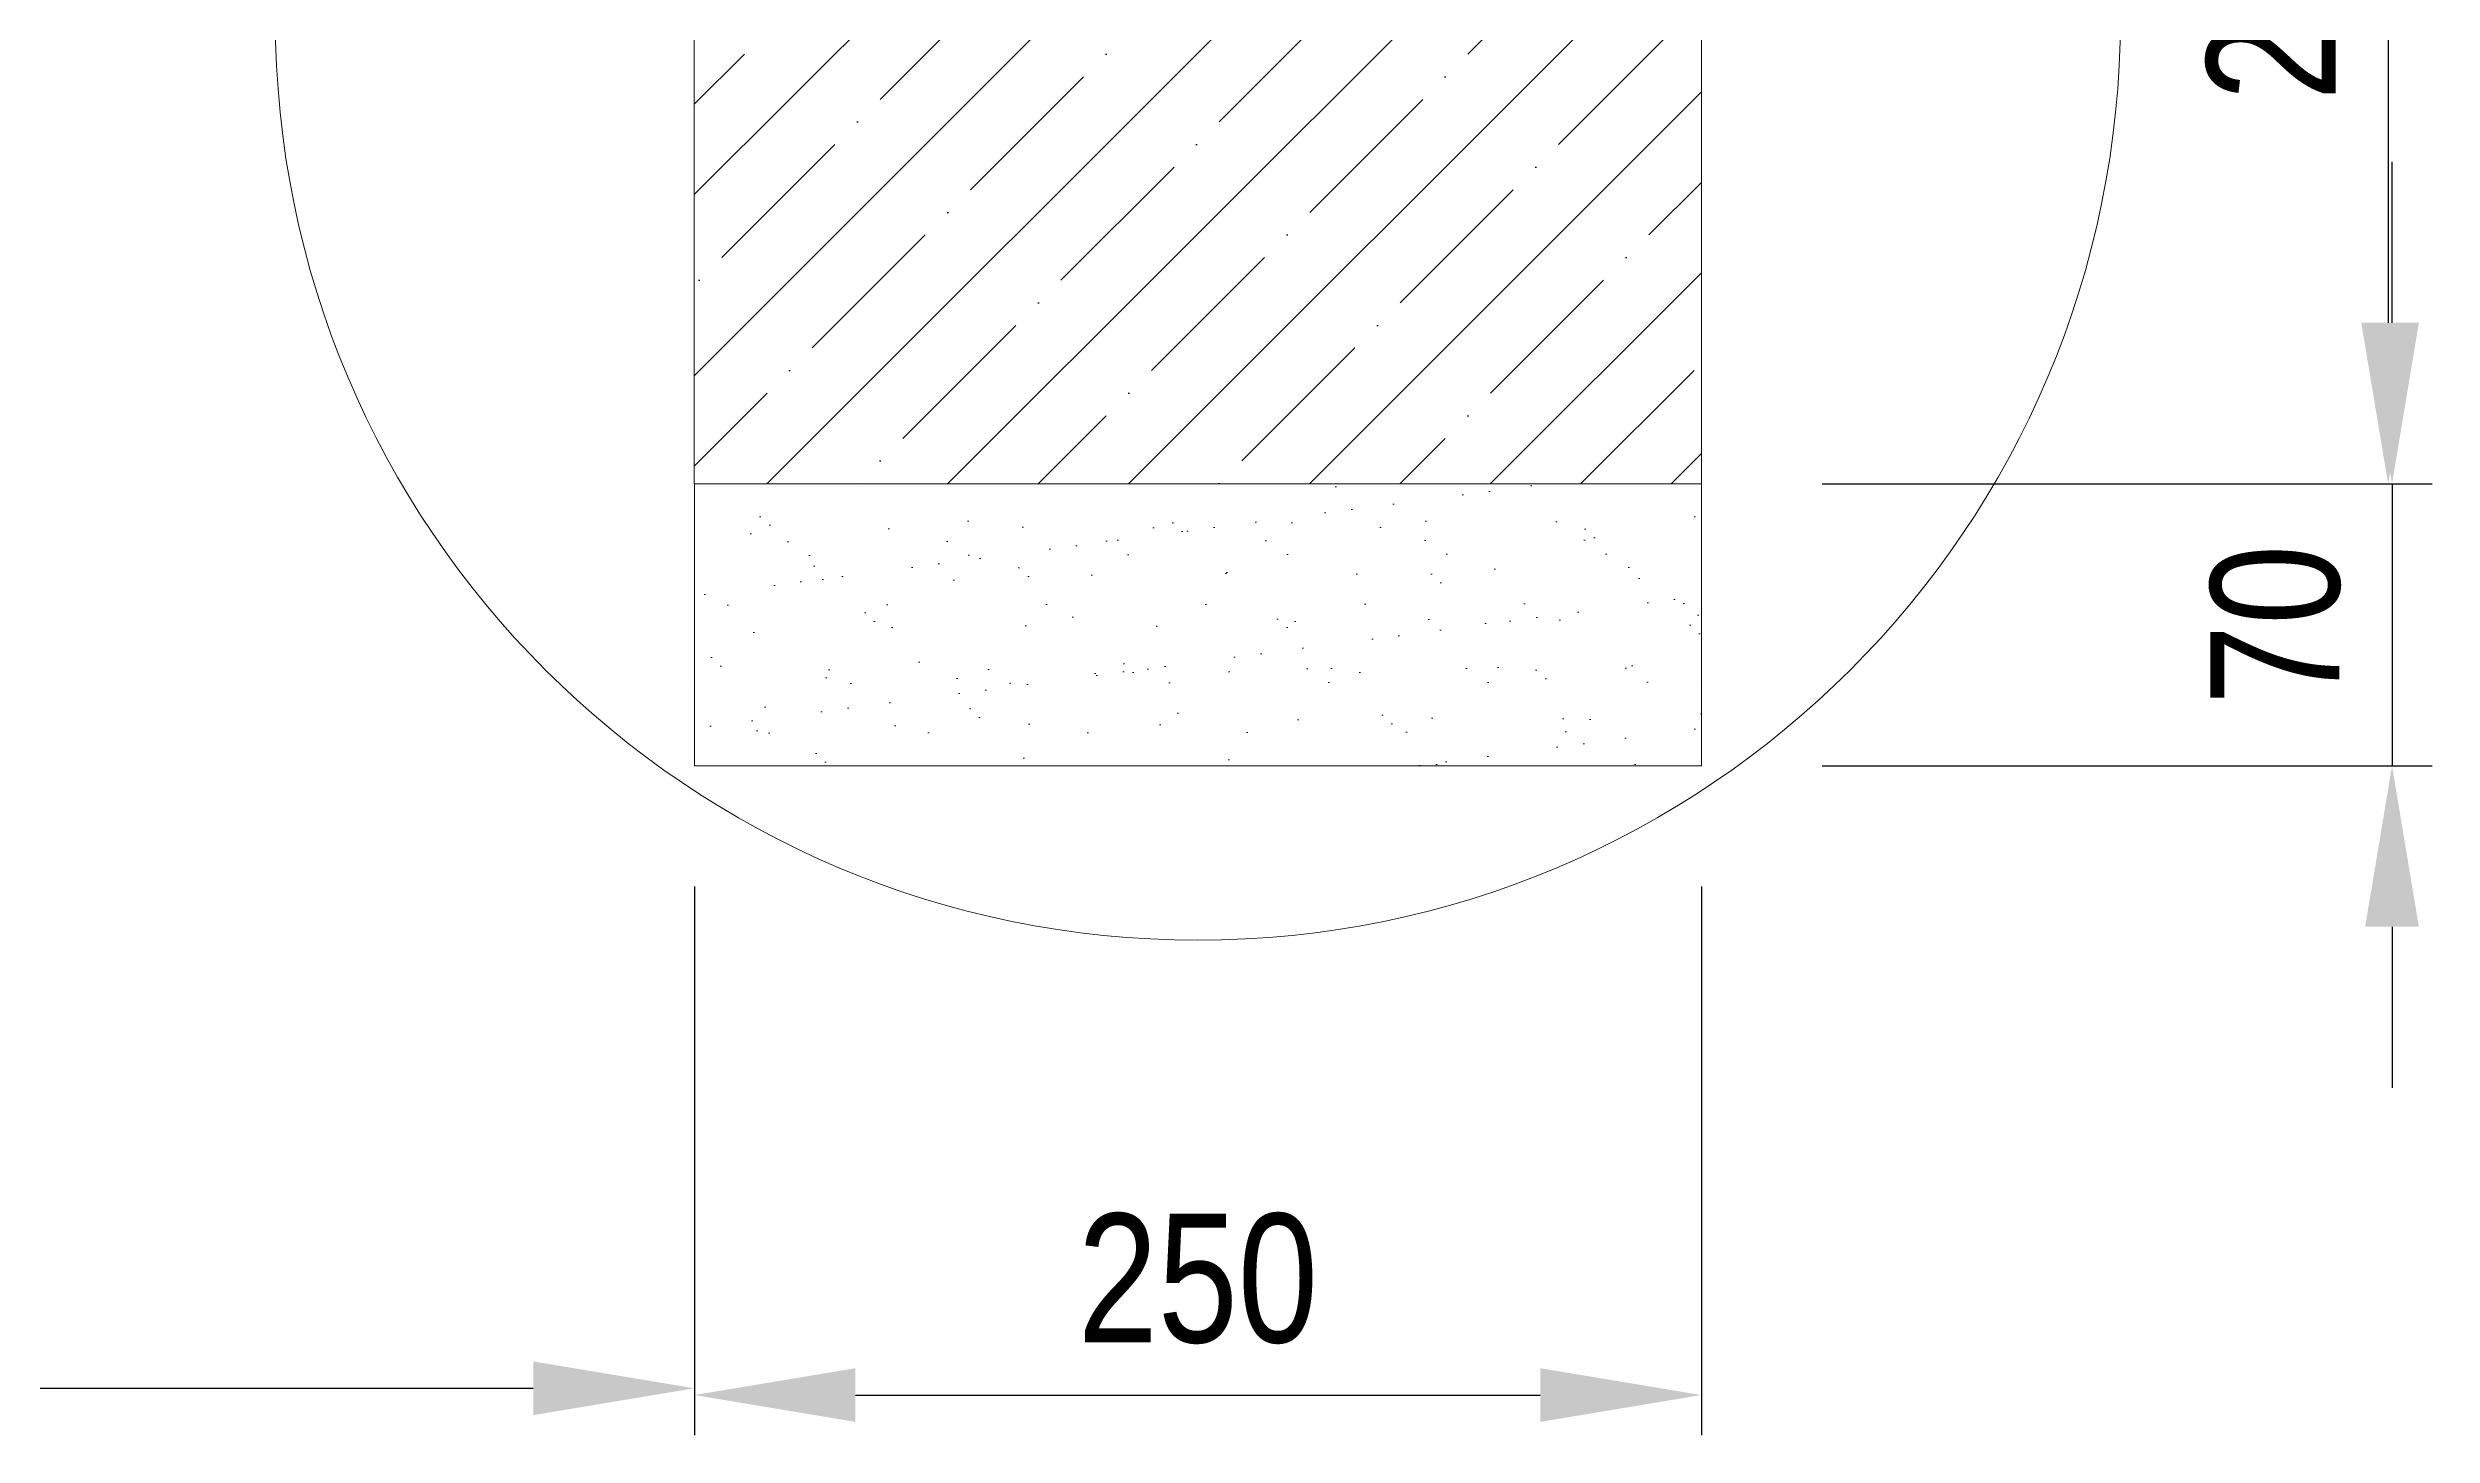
# Model space of a CAD drawing. Header units: millimetres. Extents: x 22162 to 28102, y 3160 to 7360.
# Drawn here: x 25254 to 25846, y 5148 to 5493 of the extents above; entities that cross this region are included whole.
import ezdxf

# ---------------------------------------------------------------- set-up
doc = ezdxf.new("R2010")
doc.units = ezdxf.units.MM
doc.header["$LTSCALE"] = 0.3
doc.layers.add('POSTAVY ATD', color=8, linetype='Continuous')
doc.layers.add('SRAFY', color=251, linetype='Continuous', lineweight=13)
doc.styles.add('SEACAD_Arial', font='arial.ttf', dxfattribs={"width": 0.8})
doc.dimstyles.new('ISO-25', dxfattribs={"dimtxt": 1.6, "dimasz": 2, "dimexe": 0.5, "dimexo": 1.5, "dimtad": 1, "dimdec": 0, "dimtxsty": 'SEACAD_Arial', "dimcen": 2, "dimadec": 0, "dimazin": 0, "dimtfac": 1, "dimtdec": 0, "dimtmove": 0, "dimatfit": 3, "dimfxl": 1, "dimarcsym": 0})

# ---------------------------------------------------------------- blocks, each defined once
blk = doc.blocks.new('*D141')
at = {"color": 0, "lineweight": -2, "transparency": 16777216}
for p, q in [((25694.64, 5634.4), (25845.11, 5634.4)), ((25835.11, 5594.4), (25835.11, 5424.41)), ((25694.62, 5384.41), (25845.11, 5384.41))]:
    blk.add_line(p, q, dxfattribs=at)
at = {"color": 0, "transparency": 16777216}
for points in [[(25828.44, 5594.4), (25841.78, 5594.4), (25835.11, 5634.4)], [(25828.44, 5424.41), (25841.78, 5424.41), (25835.11, 5384.41)]]:
    blk.add_solid(points, dxfattribs=at)
at = {"layer": 'Defpoints', "color": 0, "transparency": 16777216}
for p in [(25664.64, 5634.4), (25664.62, 5384.41), (25835.11, 5384.41)]:
    blk.add_point(p, dxfattribs=at)
at = {"color": 0, "lineweight": 13, "transparency": 16777216, "insert": (25806.27, 5509.4), "char_height": 32, "attachment_point": 5, "rotation": 90, "style": 'SEACAD_Arial'}
blk.add_mtext('250', dxfattribs=at)
blk = doc.blocks.new('*D142')
at = {"color": 0, "lineweight": -2, "transparency": 16777216}
for p, q in [((25836.07, 5424.41), (25836.07, 5464.41)), ((25694.62, 5384.41), (25846.07, 5384.41)), ((25836.07, 5384.41), (25836.07, 5314.4)), ((25694.61, 5314.4), (25846.07, 5314.4)), ((25836.07, 5274.4), (25836.07, 5234.4))]:
    blk.add_line(p, q, dxfattribs=at)
at = {"color": 0, "transparency": 16777216}
for points in [[(25829.4, 5424.41), (25842.73, 5424.41), (25836.07, 5384.41)], [(25829.4, 5274.4), (25842.73, 5274.4), (25836.07, 5314.4)]]:
    blk.add_solid(points, dxfattribs=at)
at = {"layer": 'Defpoints', "color": 0, "transparency": 16777216}
for p in [(25664.62, 5384.41), (25664.61, 5314.4), (25836.07, 5314.4)]:
    blk.add_point(p, dxfattribs=at)
at = {"color": 0, "lineweight": 13, "transparency": 16777216, "insert": (25807.23, 5349.4), "char_height": 32, "attachment_point": 5, "rotation": 90, "style": 'SEACAD_Arial'}
blk.add_mtext('70', dxfattribs=at)
blk = doc.blocks.new('*D144')
at = {"color": 0, "lineweight": -2, "transparency": 16777216}
for p, q in [((25414.63, 5284.4), (25414.63, 5148.11)), ((25664.61, 5284.4), (25664.61, 5148.11)), ((25454.63, 5158.11), (25624.61, 5158.11))]:
    blk.add_line(p, q, dxfattribs=at)
at = {"color": 0, "transparency": 16777216}
for points in [[(25454.63, 5164.78), (25454.63, 5151.44), (25414.63, 5158.11)], [(25624.61, 5164.78), (25624.61, 5151.44), (25664.61, 5158.11)]]:
    blk.add_solid(points, dxfattribs=at)
at = {"layer": 'Defpoints', "color": 0, "transparency": 16777216}
for p in [(25414.63, 5314.4), (25664.61, 5314.4), (25664.61, 5158.11)]:
    blk.add_point(p, dxfattribs=at)
at = {"color": 0, "lineweight": 13, "transparency": 16777216, "insert": (25539.62, 5186.95), "char_height": 32, "attachment_point": 5, "style": 'SEACAD_Arial'}
blk.add_mtext('250', dxfattribs=at)
blk = doc.blocks.new('*D171')
at = {"color": 0, "lineweight": -2, "transparency": 16777216}
for p, q in [((23912.63, 5188.14), (23912.63, 5169.8)), ((25414.63, 5188.11), (25414.63, 5169.8)), ((23952.63, 5159.8), (25374.63, 5159.8))]:
    blk.add_line(p, q, dxfattribs=at)
at = {"color": 0, "transparency": 16777216}
for points in [[(23952.63, 5166.46), (23952.63, 5153.13), (23912.63, 5159.8)], [(25374.63, 5166.46), (25374.63, 5153.13), (25414.63, 5159.8)]]:
    blk.add_solid(points, dxfattribs=at)
at = {"layer": 'Defpoints', "color": 0, "transparency": 16777216}
for p in [(23912.63, 5158.14), (25414.63, 5159.8), (25414.63, 5158.11)]:
    blk.add_point(p, dxfattribs=at)
at = {"color": 0, "lineweight": 13, "transparency": 16777216, "insert": (24663.63, 5188.64), "char_height": 32, "attachment_point": 5, "style": 'SEACAD_Arial'}
blk.add_mtext('1500', dxfattribs=at)

msp = doc.modelspace()

# ---------------------------------------------------------------- hatches: boundary and pattern name
at = {"transparency": 33554508}
h = msp.add_hatch(dxfattribs=at)
h.set_pattern_fill('ANSI35', color=9, scale=5)
h.set_pattern_definition([(45, (29889.11, 3150.626), (-22.45064, 22.45064), []), (45, (29911.56, 3150.626), (-22.45064, 22.45064), [39.6875, -7.9375, 0, -7.9375])])
h.paths.add_polyline_path([(25664.61, 5634.4), (25414.62, 5634.4), (25414.63, 5384.41), (25664.64, 5384.4)])
at = {"layer": 'SRAFY', "lineweight": 15}
h = msp.add_hatch(dxfattribs=at)
h.set_pattern_fill('AR-SAND', color=9, scale=0.5, style=0)
h.set_pattern_definition([(37.5, (29889.11, 3150.626), (-0.800016, 24.47066), [0, -19.304, 0, -21.59, 0, -20.6375]), (7.5, (29889.11, 3150.626), (22.47616, 35.84126), [0, -10.414, 0, -17.399, 0, -6.6675]), (327.5, (29873.49, 3150.626), (39.54962, 0.07186), [0, -6.35, 0, -22.86, 0, -29.845]), (317.5, (29873.49, 3150.626), (38.17782, 11.14647), [0, -3.175, 0, -14.986, 0, -17.145])])
h.paths.add_polyline_path([(25414.62, 5384.41), (25664.63, 5384.43), (25664.63, 5314.41), (25414.64, 5314.4)])

# ---------------------------------------------------------------- linework, layer by layer
at = {"lineweight": 13}
msp.add_circle((25539.62, 5500.1), 229.01, dxfattribs=at)
at = {"color": 7, "linetype": 'Continuous'}
for centre in [(25413.66, 5334.41), (25413.66, 5334.41), (25663.66, 5334.41), (25663.66, 5334.41)]:
    msp.add_circle(centre, 0.01, dxfattribs=at)
at = {"layer": 'POSTAVY ATD', "color": 9, "lineweight": 15}
for p, q in [((25414.63, 5384.4), (25414.63, 5314.4)), ((25664.62, 5384.41), (25664.62, 5314.41)), ((25414.63, 5314.4), (25664.61, 5314.4))]:
    msp.add_line(p, q, dxfattribs=at)
msp.add_lwpolyline([(25414.62, 5384.41), (25664.64, 5384.41), (25664.64, 5634.4), (25414.61, 5634.4)], close=True, dxfattribs=at)

# ---------------------------------------------------------------- dimensions: what is measured, and where the dimension line sits
at = {"lineweight": 13}
for base, p1, p2, picture, middle in [((25835.11, 5384.41), (25664.64, 5634.4), (25664.62, 5384.41), '*D141', (25806.27, 5509.4)), ((25836.07, 5314.4), (25664.62, 5384.41), (25664.61, 5314.4), '*D142', (25807.23, 5349.4))]:
    dim = msp.add_linear_dim(base=base, p1=p1, p2=p2, angle=90, dimstyle='ISO-25', override={"dimrnd": 10}, dxfattribs=at)
    dim.commit()
    dim.dimension.update_dxf_attribs({"geometry": picture, "text_midpoint": middle})
for base, p1, p2, picture, middle in [((25664.61, 5158.11), (25414.63, 5314.4), (25664.61, 5314.4), '*D144', (25539.62, 5158.11)), ((25414.63, 5159.8), (23912.63, 5158.14), (25414.63, 5158.11), '*D171', (24663.63, 5159.8))]:
    dim = msp.add_linear_dim(base=base, p1=p1, p2=p2, dimstyle='ISO-25', override={"dimrnd": 10}, dxfattribs=at)
    dim.commit()
    dim.dimension.update_dxf_attribs({"geometry": picture, "text_midpoint": middle, "dimtype": 160})

doc.saveas('drawing.dxf')
